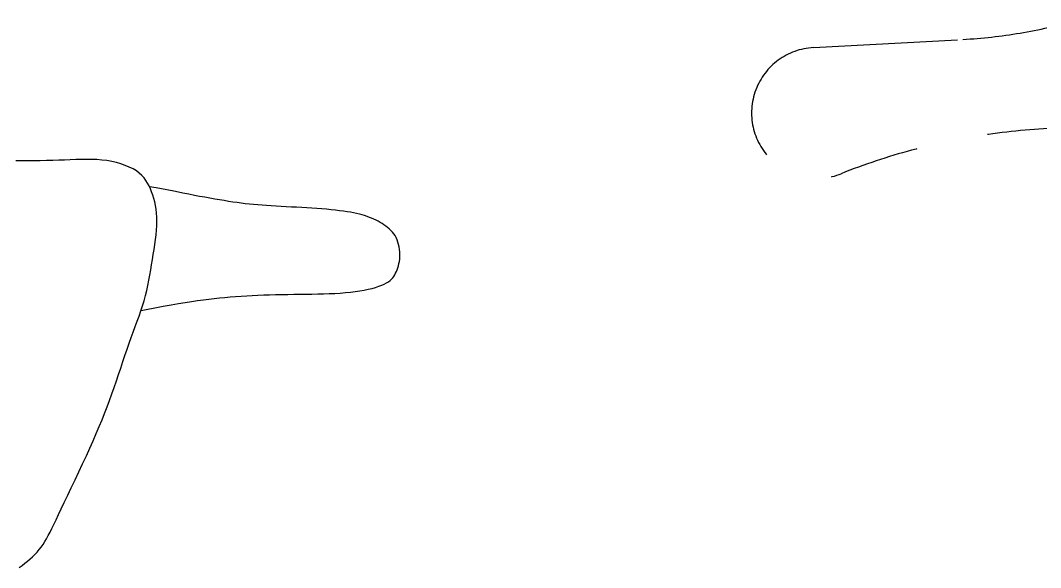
# Model space of a CAD drawing. Header units: millimetres. Extents: x 14385 to 129787, y 107826 to 186798.
# Drawn here: x 44934 to 45817, y 116511 to 116984 of the extents above; entities that cross this region are included whole.
import ezdxf

# ---------------------------------------------------------------- set-up
doc = ezdxf.new("R2010")
doc.units = ezdxf.units.MM
doc.header["$LTSCALE"] = 1000
doc.linetypes.add('HIDDEN2', pattern=[0.1875, 0.125, -0.0625])

msp = doc.modelspace()

# ---------------------------------------------------------------- linework, layer by layer
at = {"color": 59, "linetype": 'HIDDEN2'}
for p, q in [((45620.66, 116960.53), (45750.02, 116967.61)), ((44935.59, 116862.56), (44930.43, 116862.55)), ((44935.59, 116862.56), (44930.43, 116862.55)), ((44940.88, 116862.58), (44935.59, 116862.56)), ((44940.88, 116862.58), (44935.59, 116862.56)), ((44946.25, 116862.61), (44940.88, 116862.58)), ((44946.25, 116862.61), (44940.88, 116862.58)), ((44951.65, 116862.67), (44946.25, 116862.61)), ((44951.65, 116862.67), (44946.25, 116862.61)), ((44957.04, 116862.75), (44951.65, 116862.67)), ((44957.04, 116862.75), (44951.65, 116862.67)), ((44962.37, 116862.87), (44957.04, 116862.75)), ((44962.37, 116862.87), (44957.04, 116862.75)), ((44967.59, 116863.03), (44962.37, 116862.87)), ((44967.59, 116863.03), (44962.37, 116862.87)), ((44972.65, 116863.23), (44967.59, 116863.03)), ((44972.65, 116863.23), (44967.59, 116863.03)), ((44977.58, 116863.44), (44972.65, 116863.23)), ((44977.58, 116863.44), (44972.65, 116863.23)), ((44982.38, 116863.64), (44977.58, 116863.44)), ((44982.38, 116863.64), (44977.58, 116863.44)), ((44987.06, 116863.81), (44982.38, 116863.64)), ((44987.06, 116863.81), (44982.38, 116863.64)), ((44991.64, 116863.85), (44987.06, 116863.81)), ((44991.64, 116863.85), (44987.06, 116863.81)), ((44996.13, 116863.81), (44991.64, 116863.85)), ((44996.13, 116863.81), (44991.64, 116863.85)), ((45000.54, 116863.63), (44996.13, 116863.81)), ((45000.54, 116863.63), (44996.13, 116863.81)), ((45004.9, 116863.27), (45000.54, 116863.63)), ((45004.9, 116863.27), (45000.54, 116863.63)), ((45009.21, 116862.72), (45004.9, 116863.27)), ((45009.21, 116862.72), (45004.9, 116863.27)), ((45013.43, 116861.98), (45009.21, 116862.72)), ((45013.43, 116861.98), (45009.21, 116862.72)), ((45017.52, 116861.04), (45013.43, 116861.98)), ((45017.52, 116861.04), (45013.43, 116861.98)), ((45021.46, 116859.93), (45017.52, 116861.04)), ((45021.46, 116859.93), (45017.52, 116861.04)), ((45025.18, 116858.66), (45021.46, 116859.93)), ((45025.18, 116858.66), (45021.46, 116859.93)), ((45028.67, 116857.21), (45025.18, 116858.66)), ((45028.67, 116857.21), (45025.18, 116858.66)), ((45031.88, 116855.62), (45028.67, 116857.21)), ((45031.88, 116855.62), (45028.67, 116857.21)), ((45034.76, 116853.89), (45031.88, 116855.62)), ((45034.76, 116853.89), (45031.88, 116855.62)), ((45037.29, 116852.01), (45034.76, 116853.89)), ((45037.29, 116852.01), (45034.76, 116853.89)), ((45039.5, 116850.01), (45037.29, 116852.01)), ((45039.5, 116850.01), (45037.29, 116852.01)), ((45041.42, 116847.89), (45039.5, 116850.01)), ((45041.42, 116847.89), (45039.5, 116850.01)), ((45043.09, 116845.64), (45041.42, 116847.89)), ((45043.09, 116845.64), (45041.42, 116847.89)), ((45044.55, 116843.29), (45043.09, 116845.64)), ((45044.55, 116843.29), (45043.09, 116845.64)), ((45045.83, 116840.82), (45044.55, 116843.29)), ((45045.83, 116840.82), (45044.55, 116843.29)), ((45046.97, 116838.26), (45045.83, 116840.82)), ((45046.97, 116838.26), (45045.83, 116840.82)), ((45051.84, 116839.08), (45046.14, 116840.15)), ((45051.84, 116839.08), (45046.14, 116840.15)), ((45048, 116835.6), (45046.97, 116838.26)), ((45048, 116835.6), (45046.97, 116838.26)), ((45048.96, 116832.84), (45048, 116835.6)), ((45048.96, 116832.84), (45048, 116835.6)), ((45049.83, 116829.99), (45048.96, 116832.84)), ((45049.83, 116829.99), (45048.96, 116832.84)), ((45061.11, 116837.34), (45051.84, 116839.08)), ((45061.11, 116837.34), (45051.84, 116839.08)), ((45068.65, 116835.9), (45061.11, 116837.34)), ((45068.65, 116835.9), (45061.11, 116837.34)), ((45074.88, 116834.69), (45068.65, 116835.9)), ((45074.88, 116834.69), (45068.65, 116835.9)), ((45080.18, 116833.64), (45074.88, 116834.69)), ((45080.18, 116833.64), (45074.88, 116834.69)), ((45084.96, 116832.71), (45080.18, 116833.64)), ((45084.96, 116832.71), (45080.18, 116833.64)), ((45089.54, 116831.83), (45084.96, 116832.71)), ((45089.54, 116831.83), (45084.96, 116832.71)), ((45094.01, 116830.99), (45089.54, 116831.83)), ((45094.01, 116830.99), (45089.54, 116831.83)), ((45050.61, 116827.03), (45049.83, 116829.99)), ((45050.61, 116827.03), (45049.83, 116829.99)), ((45051.28, 116823.95), (45050.61, 116827.03)), ((45051.28, 116823.95), (45050.61, 116827.03)), ((45051.83, 116820.76), (45051.28, 116823.95)), ((45051.83, 116820.76), (45051.28, 116823.95)), ((45098.35, 116830.2), (45094.01, 116830.99)), ((45098.35, 116830.2), (45094.01, 116830.99)), ((45102.58, 116829.46), (45098.35, 116830.2)), ((45102.58, 116829.46), (45098.35, 116830.2)), ((45106.68, 116828.76), (45102.58, 116829.46)), ((45106.68, 116828.76), (45102.58, 116829.46)), ((45110.67, 116828.11), (45106.68, 116828.76)), ((45110.67, 116828.11), (45106.68, 116828.76)), ((45114.54, 116827.5), (45110.67, 116828.11)), ((45114.54, 116827.5), (45110.67, 116828.11)), ((45118.31, 116826.93), (45114.54, 116827.5)), ((45118.31, 116826.93), (45114.54, 116827.5)), ((45121.95, 116826.41), (45118.31, 116826.93)), ((45121.95, 116826.41), (45118.31, 116826.93)), ((45125.53, 116825.94), (45121.95, 116826.41)), ((45125.53, 116825.94), (45121.95, 116826.41)), ((45129.06, 116825.5), (45125.53, 116825.94)), ((45129.06, 116825.5), (45125.53, 116825.94)), ((45132.6, 116825.1), (45129.06, 116825.5)), ((45132.6, 116825.1), (45129.06, 116825.5)), ((45136.16, 116824.73), (45132.6, 116825.1)), ((45136.16, 116824.73), (45132.6, 116825.1)), ((45139.8, 116824.4), (45136.16, 116824.73)), ((45139.8, 116824.4), (45136.16, 116824.73)), ((45143.55, 116824.09), (45139.8, 116824.4)), ((45143.55, 116824.09), (45139.8, 116824.4)), ((45147.44, 116823.8), (45143.55, 116824.09)), ((45147.44, 116823.8), (45143.55, 116824.09)), ((45151.49, 116823.54), (45147.44, 116823.8)), ((45151.49, 116823.54), (45147.44, 116823.8)), ((45155.7, 116823.3), (45151.49, 116823.54)), ((45155.7, 116823.3), (45151.49, 116823.54)), ((45160.02, 116823.07), (45155.7, 116823.3)), ((45160.02, 116823.07), (45155.7, 116823.3)), ((45164.44, 116822.84), (45160.02, 116823.07)), ((45164.44, 116822.84), (45160.02, 116823.07)), ((45168.91, 116822.61), (45164.44, 116822.84)), ((45168.91, 116822.61), (45164.44, 116822.84)), ((45173.4, 116822.38), (45168.91, 116822.61)), ((45173.4, 116822.38), (45168.91, 116822.61)), ((45177.89, 116822.14), (45173.4, 116822.38)), ((45177.89, 116822.14), (45173.4, 116822.38)), ((45052.23, 116817.42), (45051.83, 116820.76)), ((45052.23, 116817.42), (45051.83, 116820.76)), ((45052.49, 116813.95), (45052.23, 116817.42)), ((45052.49, 116813.95), (45052.23, 116817.42)), ((45052.58, 116810.33), (45052.49, 116813.95)), ((45052.58, 116810.33), (45052.49, 116813.95)), ((45182.35, 116821.88), (45177.89, 116822.14)), ((45182.35, 116821.88), (45177.89, 116822.14)), ((45186.73, 116821.6), (45182.35, 116821.88)), ((45186.73, 116821.6), (45182.35, 116821.88)), ((45191.03, 116821.29), (45186.73, 116821.6)), ((45191.03, 116821.29), (45186.73, 116821.6)), ((45195.22, 116820.97), (45191.03, 116821.29)), ((45195.22, 116820.97), (45191.03, 116821.29)), ((45199.29, 116820.61), (45195.22, 116820.97)), ((45199.29, 116820.61), (45195.22, 116820.97)), ((45203.21, 116820.24), (45199.29, 116820.61)), ((45203.21, 116820.24), (45199.29, 116820.61)), ((45206.96, 116819.85), (45203.21, 116820.24)), ((45206.96, 116819.85), (45203.21, 116820.24)), ((45210.52, 116819.43), (45206.96, 116819.85)), ((45210.52, 116819.43), (45206.96, 116819.85)), ((45213.89, 116818.99), (45210.52, 116819.43)), ((45213.89, 116818.99), (45210.52, 116819.43)), ((45217.05, 116818.53), (45213.89, 116818.99)), ((45217.05, 116818.53), (45213.89, 116818.99)), ((45219.96, 116818.04), (45217.05, 116818.53)), ((45219.96, 116818.04), (45217.05, 116818.53)), ((45222.71, 116817.52), (45219.96, 116818.04)), ((45222.71, 116817.52), (45219.96, 116818.04)), ((45225.3, 116816.97), (45222.71, 116817.52)), ((45225.3, 116816.97), (45222.71, 116817.52)), ((45227.73, 116816.39), (45225.3, 116816.97)), ((45227.73, 116816.39), (45225.3, 116816.97)), ((45230.03, 116815.78), (45227.73, 116816.39)), ((45230.03, 116815.78), (45227.73, 116816.39)), ((45232.24, 116815.12), (45230.03, 116815.78)), ((45232.24, 116815.12), (45230.03, 116815.78)), ((45234.35, 116814.42), (45232.24, 116815.12)), ((45234.35, 116814.42), (45232.24, 116815.12)), ((45236.39, 116813.67), (45234.35, 116814.42)), ((45236.39, 116813.67), (45234.35, 116814.42)), ((45238.37, 116812.88), (45236.39, 116813.67)), ((45238.37, 116812.88), (45236.39, 116813.67)), ((45052.24, 116802.63), (45052.49, 116806.55)), ((45052.24, 116802.63), (45052.49, 116806.55)), ((45052.49, 116806.55), (45052.58, 116810.33)), ((45052.49, 116806.55), (45052.58, 116810.33)), ((45240.29, 116812.05), (45238.37, 116812.88)), ((45240.29, 116812.05), (45238.37, 116812.88)), ((45242.15, 116811.17), (45240.29, 116812.05)), ((45242.15, 116811.17), (45240.29, 116812.05)), ((45243.94, 116810.24), (45242.15, 116811.17)), ((45243.94, 116810.24), (45242.15, 116811.17)), ((45245.69, 116809.27), (45243.94, 116810.24)), ((45245.69, 116809.27), (45243.94, 116810.24)), ((45247.39, 116808.26), (45245.69, 116809.27)), ((45247.39, 116808.26), (45245.69, 116809.27)), ((45249.04, 116807.2), (45247.39, 116808.26)), ((45249.04, 116807.2), (45247.39, 116808.26)), ((45250.64, 116806.09), (45249.04, 116807.2)), ((45250.64, 116806.09), (45249.04, 116807.2)), ((45252.18, 116804.93), (45250.64, 116806.09)), ((45252.18, 116804.93), (45250.64, 116806.09)), ((45253.66, 116803.7), (45252.18, 116804.93)), ((45253.66, 116803.7), (45252.18, 116804.93)), ((45051.37, 116794.44), (45051.86, 116798.59)), ((45051.37, 116794.44), (45051.86, 116798.59)), ((45051.86, 116798.59), (45052.24, 116802.63)), ((45051.86, 116798.59), (45052.24, 116802.63)), ((45255.05, 116802.39), (45253.66, 116803.7)), ((45255.05, 116802.39), (45253.66, 116803.7)), ((45256.36, 116800.98), (45255.05, 116802.39)), ((45256.36, 116800.98), (45255.05, 116802.39)), ((45257.57, 116799.48), (45256.36, 116800.98)), ((45257.57, 116799.48), (45256.36, 116800.98)), ((45258.66, 116797.87), (45257.57, 116799.48)), ((45258.66, 116797.87), (45257.57, 116799.48)), ((45259.63, 116796.13), (45258.66, 116797.87)), ((45259.63, 116796.13), (45258.66, 116797.87)), ((45260.47, 116794.26), (45259.63, 116796.13)), ((45260.47, 116794.26), (45259.63, 116796.13)), ((45050.14, 116785.89), (45050.79, 116790.23)), ((45050.14, 116785.89), (45050.79, 116790.23)), ((45050.79, 116790.23), (45051.37, 116794.44)), ((45050.79, 116790.23), (45051.37, 116794.44)), ((45261.17, 116792.28), (45260.47, 116794.26)), ((45261.17, 116792.28), (45260.47, 116794.26)), ((45261.74, 116790.22), (45261.17, 116792.28)), ((45261.74, 116790.22), (45261.17, 116792.28)), ((45262.19, 116788.1), (45261.74, 116790.22)), ((45262.19, 116788.1), (45261.74, 116790.22)), ((45262.51, 116785.94), (45262.19, 116788.1)), ((45262.51, 116785.94), (45262.19, 116788.1)), ((45048.72, 116777.12), (45049.44, 116781.52)), ((45048.72, 116777.12), (45049.44, 116781.52)), ((45049.44, 116781.52), (45050.14, 116785.89)), ((45049.44, 116781.52), (45050.14, 116785.89)), ((45262.71, 116783.78), (45262.51, 116785.94)), ((45262.71, 116783.78), (45262.51, 116785.94)), ((45262.62, 116777.48), (45262.76, 116779.52)), ((45262.62, 116777.48), (45262.76, 116779.52)), ((45262.79, 116781.65), (45262.71, 116783.78)), ((45262.79, 116781.65), (45262.71, 116783.78)), ((45262.76, 116779.52), (45262.79, 116781.65)), ((45262.76, 116779.52), (45262.79, 116781.65)), ((45047.25, 116768.23), (45048, 116772.68)), ((45047.25, 116768.23), (45048, 116772.68)), ((45048, 116772.68), (45048.72, 116777.12)), ((45048, 116772.68), (45048.72, 116777.12)), ((45260.49, 116768.39), (45261.07, 116770.05)), ((45260.49, 116768.39), (45261.07, 116770.05)), ((45261.07, 116770.05), (45261.59, 116771.79)), ((45261.07, 116770.05), (45261.59, 116771.79)), ((45261.59, 116771.79), (45262.02, 116773.61)), ((45261.59, 116771.79), (45262.02, 116773.61)), ((45262.02, 116773.61), (45262.37, 116775.51)), ((45262.02, 116773.61), (45262.37, 116775.51)), ((45262.37, 116775.51), (45262.62, 116777.48)), ((45262.37, 116775.51), (45262.62, 116777.48)), ((45045.65, 116759.31), (45046.48, 116763.77)), ((45045.65, 116759.31), (45046.48, 116763.77)), ((45046.48, 116763.77), (45047.25, 116768.23)), ((45046.48, 116763.77), (45047.25, 116768.23)), ((45255.57, 116760.18), (45256.64, 116761.36)), ((45255.57, 116760.18), (45256.64, 116761.36)), ((45256.64, 116761.36), (45257.57, 116762.6)), ((45256.64, 116761.36), (45257.57, 116762.6)), ((45257.57, 116762.6), (45258.4, 116763.92)), ((45257.57, 116762.6), (45258.4, 116763.92)), ((45258.4, 116763.92), (45259.15, 116765.33)), ((45258.4, 116763.92), (45259.15, 116765.33)), ((45259.15, 116765.33), (45259.85, 116766.81)), ((45259.15, 116765.33), (45259.85, 116766.81)), ((45259.85, 116766.81), (45260.49, 116768.39)), ((45259.85, 116766.81), (45260.49, 116768.39)), ((45043.78, 116750.38), (45044.76, 116754.84)), ((45043.78, 116750.38), (45044.76, 116754.84)), ((45044.76, 116754.84), (45045.65, 116759.31)), ((45044.76, 116754.84), (45045.65, 116759.31)), ((45235.46, 116751.43), (45238.74, 116752.24)), ((45235.46, 116751.43), (45238.74, 116752.24)), ((45238.74, 116752.24), (45241.78, 116753.1)), ((45238.74, 116752.24), (45241.78, 116753.1)), ((45241.78, 116753.1), (45244.55, 116754.01)), ((45241.78, 116753.1), (45244.55, 116754.01)), ((45244.55, 116754.01), (45247.06, 116754.96)), ((45244.55, 116754.01), (45247.06, 116754.96)), ((45247.06, 116754.96), (45249.28, 116755.94)), ((45247.06, 116754.96), (45249.28, 116755.94)), ((45249.28, 116755.94), (45251.21, 116756.94)), ((45249.28, 116755.94), (45251.21, 116756.94)), ((45251.21, 116756.94), (45252.89, 116757.98)), ((45251.21, 116756.94), (45252.89, 116757.98)), ((45252.89, 116757.98), (45254.33, 116759.05)), ((45252.89, 116757.98), (45254.33, 116759.05)), ((45254.33, 116759.05), (45255.57, 116760.18)), ((45254.33, 116759.05), (45255.57, 116760.18)), ((45041.5, 116741.5), (45042.7, 116745.93)), ((45041.5, 116741.5), (45042.7, 116745.93)), ((45042.7, 116745.93), (45043.78, 116750.38)), ((45042.7, 116745.93), (45043.78, 116750.38)), ((45092.73, 116742.36), (45097.49, 116742.93)), ((45092.73, 116742.36), (45097.49, 116742.93)), ((45097.49, 116742.93), (45102.14, 116743.44)), ((45097.49, 116742.93), (45102.14, 116743.44)), ((45102.14, 116743.44), (45106.75, 116743.9)), ((45102.14, 116743.44), (45106.75, 116743.9)), ((45106.75, 116743.9), (45111.36, 116744.34)), ((45106.75, 116743.9), (45111.36, 116744.34)), ((45111.36, 116744.34), (45116.01, 116744.76)), ((45111.36, 116744.34), (45116.01, 116744.76)), ((45116.01, 116744.76), (45120.7, 116745.14)), ((45116.01, 116744.76), (45120.7, 116745.14)), ((45120.7, 116745.14), (45125.43, 116745.5)), ((45120.7, 116745.14), (45125.43, 116745.5)), ((45125.43, 116745.5), (45130.23, 116745.82)), ((45125.43, 116745.5), (45130.23, 116745.82)), ((45130.23, 116745.82), (45135.09, 116746.1)), ((45130.23, 116745.82), (45135.09, 116746.1)), ((45135.09, 116746.1), (45140.02, 116746.35)), ((45135.09, 116746.1), (45140.02, 116746.35)), ((45140.02, 116746.35), (45145.03, 116746.55)), ((45140.02, 116746.35), (45145.03, 116746.55)), ((45145.03, 116746.55), (45150.12, 116746.71)), ((45145.03, 116746.55), (45150.12, 116746.71)), ((45150.12, 116746.71), (45155.29, 116746.83)), ((45150.12, 116746.71), (45155.29, 116746.83)), ((45155.29, 116746.83), (45160.51, 116746.93)), ((45155.29, 116746.83), (45160.51, 116746.93)), ((45160.51, 116746.93), (45165.76, 116747)), ((45160.51, 116746.93), (45165.76, 116747)), ((45165.76, 116747), (45171.03, 116747.07)), ((45165.76, 116747), (45171.03, 116747.07)), ((45171.03, 116747.07), (45176.28, 116747.13)), ((45171.03, 116747.07), (45176.28, 116747.13)), ((45176.28, 116747.13), (45181.5, 116747.19)), ((45176.28, 116747.13), (45181.5, 116747.19)), ((45181.5, 116747.19), (45186.68, 116747.27)), ((45181.5, 116747.19), (45186.68, 116747.27)), ((45186.68, 116747.27), (45191.79, 116747.38)), ((45186.68, 116747.27), (45191.79, 116747.38)), ((45191.79, 116747.38), (45196.81, 116747.51)), ((45191.79, 116747.38), (45196.81, 116747.51)), ((45196.81, 116747.51), (45201.74, 116747.68)), ((45196.81, 116747.51), (45201.74, 116747.68)), ((45201.74, 116747.68), (45206.54, 116747.91)), ((45201.74, 116747.68), (45206.54, 116747.91)), ((45206.54, 116747.91), (45211.21, 116748.18)), ((45206.54, 116747.91), (45211.21, 116748.18)), ((45211.21, 116748.18), (45215.73, 116748.52)), ((45211.21, 116748.18), (45215.73, 116748.52)), ((45215.73, 116748.52), (45220.08, 116748.94)), ((45215.73, 116748.52), (45220.08, 116748.94)), ((45220.08, 116748.94), (45224.24, 116749.44)), ((45220.08, 116748.94), (45224.24, 116749.44)), ((45224.24, 116749.44), (45228.2, 116750.02)), ((45224.24, 116749.44), (45228.2, 116750.02)), ((45228.2, 116750.02), (45231.94, 116750.69)), ((45228.2, 116750.02), (45231.94, 116750.69)), ((45231.94, 116750.69), (45235.46, 116751.43)), ((45231.94, 116750.69), (45235.46, 116751.43)), ((45038.72, 116732.66), (45040.17, 116737.08)), ((45038.72, 116732.66), (45040.17, 116737.08)), ((45040.17, 116737.08), (45041.5, 116741.5)), ((45040.17, 116737.08), (45041.5, 116741.5)), ((45043.34, 116733.95), (45050.81, 116735.34)), ((45043.34, 116733.95), (45050.81, 116735.34)), ((45050.81, 116735.34), (45058.02, 116736.72)), ((45050.81, 116735.34), (45058.02, 116736.72)), ((45058.02, 116736.72), (45064.85, 116738.01)), ((45058.02, 116736.72), (45064.85, 116738.01)), ((45064.85, 116738.01), (45071.2, 116739.14)), ((45064.85, 116738.01), (45071.2, 116739.14)), ((45071.2, 116739.14), (45077.09, 116740.13)), ((45071.2, 116739.14), (45077.09, 116740.13)), ((45077.09, 116740.13), (45082.59, 116740.98)), ((45077.09, 116740.13), (45082.59, 116740.98)), ((45082.59, 116740.98), (45087.79, 116741.72)), ((45082.59, 116740.98), (45087.79, 116741.72)), ((45087.79, 116741.72), (45092.73, 116742.36)), ((45087.79, 116741.72), (45092.73, 116742.36)), ((45035.54, 116723.72), (45037.17, 116728.22)), ((45035.54, 116723.72), (45037.17, 116728.22)), ((45037.17, 116728.22), (45038.72, 116732.66)), ((45037.17, 116728.22), (45038.72, 116732.66)), ((45038.89, 116733.18), (45043.34, 116733.95)), ((45038.89, 116733.18), (45043.34, 116733.95)), ((45032.09, 116714.46), (45033.84, 116719.14)), ((45032.09, 116714.46), (45033.84, 116719.14)), ((45033.84, 116719.14), (45035.54, 116723.72)), ((45033.84, 116719.14), (45035.54, 116723.72)), ((45028.5, 116704.68), (45030.3, 116709.64)), ((45028.5, 116704.68), (45030.3, 116709.64)), ((45030.3, 116709.64), (45032.09, 116714.46)), ((45030.3, 116709.64), (45032.09, 116714.46)), ((45024.88, 116694.24), (45026.69, 116699.54)), ((45024.88, 116694.24), (45026.69, 116699.54)), ((45026.69, 116699.54), (45028.5, 116704.68)), ((45026.69, 116699.54), (45028.5, 116704.68)), ((45023.05, 116688.83), (45024.88, 116694.24)), ((45023.05, 116688.83), (45024.88, 116694.24)), ((45019.35, 116677.74), (45021.21, 116683.32)), ((45019.35, 116677.74), (45021.21, 116683.32)), ((45021.21, 116683.32), (45023.05, 116688.83)), ((45021.21, 116683.32), (45023.05, 116688.83)), ((45017.46, 116672.12), (45019.35, 116677.74)), ((45017.46, 116672.12), (45019.35, 116677.74)), ((45013.57, 116660.88), (45015.53, 116666.49)), ((45013.57, 116660.88), (45015.53, 116666.49)), ((45015.53, 116666.49), (45017.46, 116672.12)), ((45015.53, 116666.49), (45017.46, 116672.12)), ((45009.48, 116649.72), (45011.56, 116655.29)), ((45009.48, 116649.72), (45011.56, 116655.29)), ((45011.56, 116655.29), (45013.57, 116660.88)), ((45011.56, 116655.29), (45013.57, 116660.88)), ((45007.32, 116644.1), (45009.48, 116649.72)), ((45007.32, 116644.1), (45009.48, 116649.72)), ((45002.66, 116632.58), (45005.05, 116638.4)), ((45002.66, 116632.58), (45005.05, 116638.4)), ((45005.05, 116638.4), (45007.32, 116644.1)), ((45005.05, 116638.4), (45007.32, 116644.1)), ((45000.13, 116626.59), (45002.66, 116632.58)), ((45000.13, 116626.59), (45002.66, 116632.58)), ((44994.55, 116613.95), (44997.43, 116620.39)), ((44994.55, 116613.95), (44997.43, 116620.39)), ((44997.43, 116620.39), (45000.13, 116626.59)), ((44997.43, 116620.39), (45000.13, 116626.59)), ((44991.48, 116607.23), (44994.55, 116613.95)), ((44991.48, 116607.23), (44994.55, 116613.95)), ((44988.27, 116600.33), (44991.48, 116607.23)), ((44988.27, 116600.33), (44991.48, 116607.23)), ((44981.7, 116586.45), (44984.99, 116593.37)), ((44981.7, 116586.45), (44984.99, 116593.37)), ((44984.99, 116593.37), (44988.27, 116600.33)), ((44984.99, 116593.37), (44988.27, 116600.33)), ((44978.46, 116579.69), (44981.7, 116586.45)), ((44978.46, 116579.69), (44981.7, 116586.45)), ((44975.35, 116573.2), (44978.46, 116579.69)), ((44975.35, 116573.2), (44978.46, 116579.69)), ((44969.75, 116561.48), (44972.43, 116567.09)), ((44969.75, 116561.48), (44972.43, 116567.09)), ((44972.43, 116567.09), (44975.35, 116573.2)), ((44972.43, 116567.09), (44975.35, 116573.2)), ((44967.37, 116556.45), (44969.75, 116561.48)), ((44967.37, 116556.45), (44969.75, 116561.48)), ((44963.37, 116547.97), (44965.26, 116551.97)), ((44963.37, 116547.97), (44965.26, 116551.97)), ((44965.26, 116551.97), (44967.37, 116556.45)), ((44965.26, 116551.97), (44967.37, 116556.45)), ((44958.55, 116538.29), (44960.06, 116541.18)), ((44958.55, 116538.29), (44960.06, 116541.18)), ((44960.06, 116541.18), (44961.66, 116544.39)), ((44960.06, 116541.18), (44961.66, 116544.39)), ((44961.66, 116544.39), (44963.37, 116547.97)), ((44961.66, 116544.39), (44963.37, 116547.97)), ((44953.98, 116530.7), (44955.55, 116533.08)), ((44953.98, 116530.7), (44955.55, 116533.08)), ((44955.55, 116533.08), (44957.06, 116535.58)), ((44955.55, 116533.08), (44957.06, 116535.58)), ((44957.06, 116535.58), (44958.55, 116538.29)), ((44957.06, 116535.58), (44958.55, 116538.29)), ((44946.91, 116522.07), (44948.81, 116524.12)), ((44946.91, 116522.07), (44948.81, 116524.12)), ((44948.81, 116524.12), (44950.61, 116526.23)), ((44948.81, 116524.12), (44950.61, 116526.23)), ((44950.61, 116526.23), (44952.33, 116528.42)), ((44950.61, 116526.23), (44952.33, 116528.42)), ((44952.33, 116528.42), (44953.98, 116530.7)), ((44952.33, 116528.42), (44953.98, 116530.7)), ((44935.86, 116512.49), (44938.3, 116514.35)), ((44935.86, 116512.49), (44938.3, 116514.35)), ((44938.3, 116514.35), (44940.62, 116516.24)), ((44938.3, 116514.35), (44940.62, 116516.24)), ((44940.62, 116516.24), (44942.82, 116518.14)), ((44940.62, 116516.24), (44942.82, 116518.14)), ((44942.82, 116518.14), (44944.92, 116520.09)), ((44942.82, 116518.14), (44944.92, 116520.09)), ((44944.92, 116520.09), (44946.91, 116522.07)), ((44944.92, 116520.09), (44946.91, 116522.07)), ((44933.26, 116510.64), (44935.86, 116512.49)), ((44933.26, 116510.64), (44935.86, 116512.49))]:
    msp.add_line(p, q, dxfattribs=at)
for centre, radius, start, end in [((45725.58, 117413.69), 446.75, 273.1353, 285.909), ((45623.75, 116904), 56.61, 93.13528, 291.7806), ((45850.59, 116336.31), 554.73, 85.31465, 111.7806)]:
    msp.add_arc(centre, radius, start, end, dxfattribs=at)

doc.saveas('drawing.dxf')
